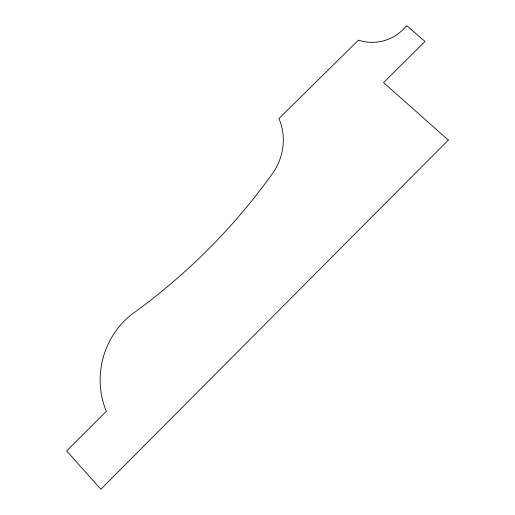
<?xml version="1.0" encoding="UTF-8"?>
<svg xmlns="http://www.w3.org/2000/svg" width="515" height="515" viewBox="0 0 515 515"><rect width="100%" height="100%" fill="white"/><g stroke="black" fill="none" stroke-linecap="round" stroke-linejoin="round"><path stroke-width="0.77" d="M448.34 140.08L100.837 489.25L66.66 450.921L106.309 411.363A81.801 79.259 -72.7 0 1 130.649 315.174A530.836 453.541 -37.3 0 0 271.341 175.126A59.856 57.049 -25 0 0 278.937 118.534L358.453 40.151A40.717 37.492 -8 0 0 401.726 30.771L406.805 25.75L425.017 41.451L383.553 82.606L448.34 140.08"/></g></svg>
